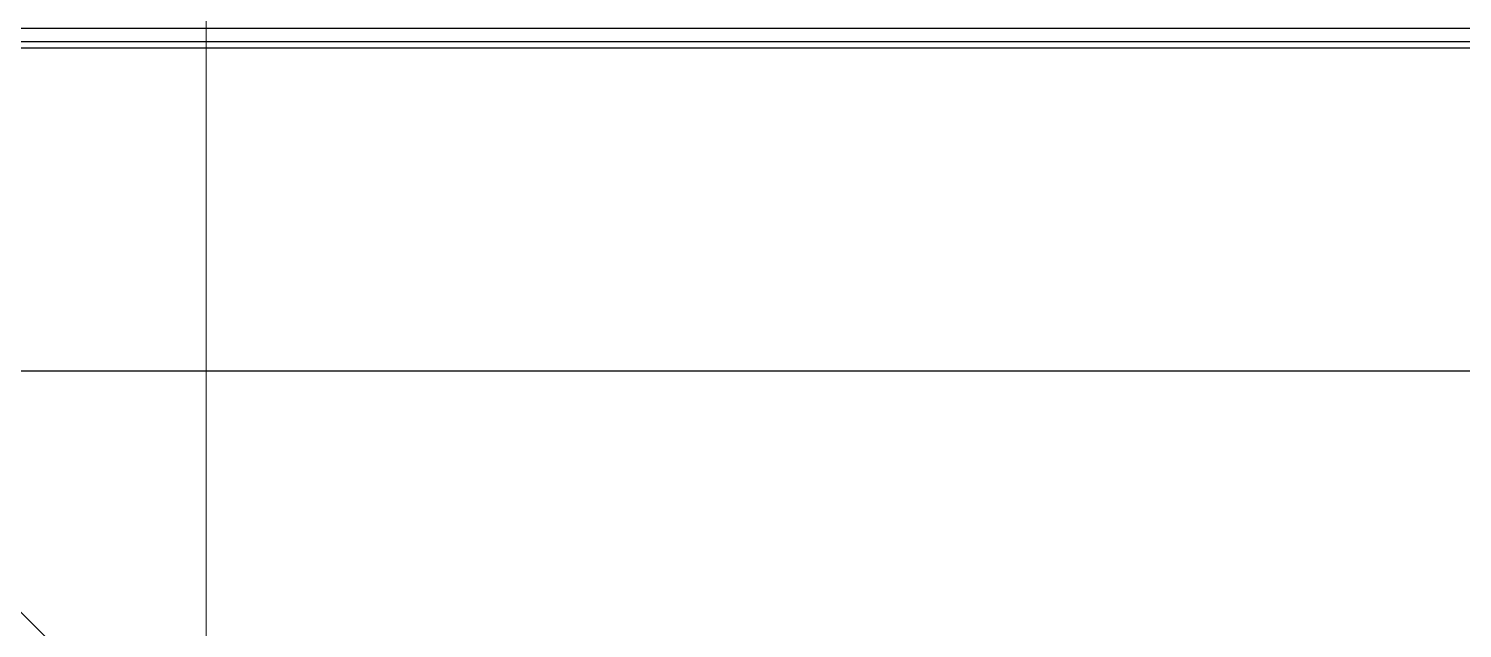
# Model space of a CAD drawing. Header units: millimetres. Extents: x 0 to 53000, y -591 to 24400.
# Drawn here: x 2714.8 to 2924.2, y 3137.4 to 3225 of the extents above; entities that cross this region are included whole.
import ezdxf

# ---------------------------------------------------------------- set-up
doc = ezdxf.new("R2010")
doc.units = ezdxf.units.MM
doc.layers.add('КК перф 40х60', color=6, linetype='Continuous', lineweight=30)
doc.layers.add('Основная', color=7, linetype='Continuous', lineweight=30)
doc.layers.add('Привязки', color=2, linetype='Continuous', lineweight=0, plot=False, transparency=0.8)

msp = doc.modelspace()

# ---------------------------------------------------------------- linework, layer by layer
at = {"layer": 'КК перф 40х60'}
for p, q in [((2678.34394, 3175), (3128.34394, 3175)), ((2718.34394, 3135), (2678.34394, 3175))]:
    msp.add_line(p, q, dxfattribs=at)
at = {"layer": 'Основная', "linetype": 'Continuous'}
for p, q in [((3168.48099, 3223.10001), (2638.2069, 3223.10001)), ((3168.48099, 3223.10001), (2638.2069, 3223.10001)), ((3166.55761, 3224.99999), (2640.13028, 3224.99999)), ((3166.55761, 3224.99999), (2640.13028, 3224.99999)), ((3166.24394, 3224.99999), (2640.44395, 3224.99999)), ((3166.24394, 3224.99999), (2640.44395, 3224.99999)), ((2634.02259, 3222.20001), (3172.6653, 3222.20001)), ((2634.02259, 3222.20001), (3172.6653, 3222.20001))]:
    msp.add_line(p, q, dxfattribs=at)
at = {"layer": 'Привязки'}
msp.add_line((3873, 3175), (371.49998, 3175), dxfattribs=at)
msp.add_xline((2740.67048, 3075), (0, 1), dxfattribs=at)

doc.saveas('drawing.dxf')
